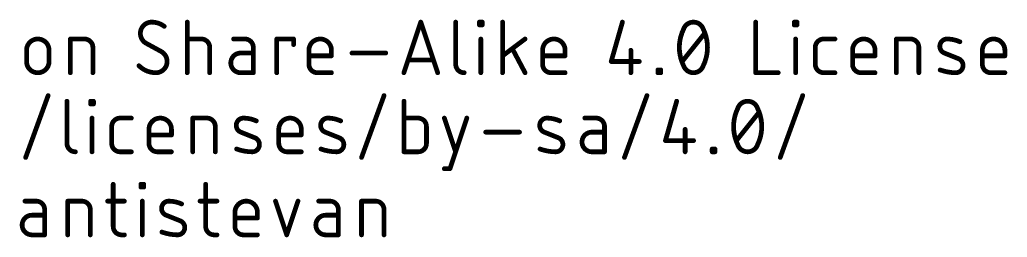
# Model space of a CAD drawing. Extents: x -27.9 to 58.7, y -19.6 to 25.5.
# Drawn here: x 26.97 to 58.68, y -19.18 to -12.19 of the extents above; entities that cross this region are included whole.
import ezdxf

# ---------------------------------------------------------------- set-up
doc = ezdxf.new("R2010")
doc.units = 0
doc.layers.add('51', color=53, linetype='CONTINUOUS')

msp = doc.modelspace()

# ---------------------------------------------------------------- linework, layer by layer
at = {"layer": '51'}
for points, const_width in [([(31.2026, -12.2682, 0.4142), (30.8413, -12.6294)], 0.1524), ([(31.609, -12.4037, 0.1623), (31.2026, -12.2682)], 0.1524), ([(31.2026, -12.2301, 1), (31.2026, -12.3063)], 0.0762), ([(31.2026, -12.3063, 1), (31.2026, -12.2301)], 0.0762), ([(31.5861, -12.4341, 1), (31.6318, -12.3732)], 0.0762), ([(32.3835, -12.2682, 1), (32.3073, -12.2682)], 0.0762), ([(39.8811, -12.2562, 1), (39.8088, -12.2802)], 0.0762), ([(39.8811, -12.2802, 1), (39.8088, -12.2562)], 0.0762), ([(41.0044, -12.2682, 1), (40.9282, -12.2682)], 0.0762), ([(41.7657, -12.2682, 1), (41.6895, -12.2682)], 0.0762), ([(41.7276, -12.2301, 1), (41.7276, -12.3063)], 0.0762), ([(41.7276, -12.3204, 1), (41.7276, -12.3966)], 0.0762), ([(41.6895, -12.3585, 1), (41.7657, -12.3585)], 0.0762), ([(41.856, -12.2682, 1), (41.7798, -12.2682)], 0.0762), ([(41.7798, -12.3585, 1), (41.856, -12.3585)], 0.0762), ([(41.8179, -12.3063, 1), (41.8179, -12.2301)], 0.0762), ([(41.8179, -12.3966, 1), (41.8179, -12.3204)], 0.0762), ([(42.5086, -12.2682, 1), (42.4324, -12.2682)], 0.0762), ([(46.3563, -12.2787, 1), (46.2831, -12.2577)], 0.0762), ([(48.5984, -12.2682, 0.3205), (48.2823, -12.494)], 0.1524), ([(48.9145, -12.494, 0.3205), (48.5984, -12.2682)], 0.1524), ([(48.5984, -12.2301, 1), (48.5984, -12.3063)], 0.0762), ([(48.5984, -12.3063, 1), (48.5984, -12.2301)], 0.0762), ([(50.6368, -12.2682, 1), (50.5606, -12.2682)], 0.0762), ([(51.8739, -12.2682, 1), (51.7977, -12.2682)], 0.0762), ([(51.8358, -12.2301, 1), (51.8358, -12.3063)], 0.0762), ([(51.8358, -12.3204, 1), (51.8358, -12.3966)], 0.0762), ([(51.7977, -12.3585, 1), (51.8739, -12.3585)], 0.0762), ([(51.9642, -12.2682, 1), (51.888, -12.2682)], 0.0762), ([(51.888, -12.3585, 1), (51.9642, -12.3585)], 0.0762), ([(51.9261, -12.3063, 1), (51.9261, -12.2301)], 0.0762), ([(51.9261, -12.3966, 1), (51.9261, -12.3204)], 0.0762), ([(30.8413, -12.6294, 0.2656), (31.022, -12.9455)], 0.1524), ([(30.8794, -12.6294, 1), (30.8032, -12.6294)], 0.0762), ([(30.8032, -12.6294, 1), (30.8794, -12.6294)], 0.0762), ([(48.2823, -12.494, 0.1139), (48.1468, -13.081)], 0.1524), ([(48.2463, -12.4816, 1), (48.3183, -12.5063)], 0.0762), ([(48.3166, -12.5107, 1), (48.2481, -12.4773)], 0.0762), ([(48.9487, -12.4773, 1), (48.8802, -12.5107)], 0.0762), ([(49.0499, -13.081, 0.1139), (48.9145, -12.494)], 0.1524), ([(48.8784, -12.5063, 1), (48.9505, -12.4816)], 0.0762), ([(48.9894, -12.6532, 1), (48.9299, -12.6056)], 0.0762), ([(27.9096, -13.1713, 1), (27.1871, -13.1713)], 0.1524), ([(28.632, -12.8101, 1), (28.5558, -12.8101)], 0.0762), ([(28.5939, -12.772, 1), (28.5939, -12.8482)], 0.0762), ([(29.3164, -13.081, 0.4142), (29.0455, -12.8101)], 0.1524), ([(29.0455, -12.772, 1), (29.0455, -12.8482)], 0.0762), ([(29.0455, -12.8482, 1), (29.0455, -12.772)], 0.0762), ([(31.0402, -12.9121, 1), (31.0037, -12.979)], 0.0762), ([(31.0026, -12.9784, 1), (31.0413, -12.9127)], 0.0762), ([(32.3454, -12.772, 1), (32.3454, -12.8482)], 0.0762), ([(33.0679, -13.081, 0.4142), (32.797, -12.8101)], 0.1524), ([(32.797, -12.772, 1), (32.797, -12.8482)], 0.0762), ([(32.797, -12.8482, 1), (32.797, -12.772)], 0.0762), ([(33.8352, -12.772, 1), (33.8352, -12.8482)], 0.0762), ([(34.4674, -13.081, 0.4142), (34.1964, -12.8101)], 0.1524), ([(34.1964, -12.772, 1), (34.1964, -12.8482)], 0.0762), ([(34.1964, -12.8482, 1), (34.1964, -12.772)], 0.0762), ([(35.2577, -12.8101, 1), (35.1815, -12.8101)], 0.0762), ([(35.2196, -12.772, 1), (35.2196, -12.8482)], 0.0762), ([(35.7996, -12.8101, 1), (35.7234, -12.8101)], 0.0762), ([(35.7234, -12.9907, 1), (35.7996, -12.9907)], 0.0762), ([(35.7615, -12.8482, 1), (35.7615, -12.772)], 0.0762), ([(36.9757, -13.1713, 1), (36.2532, -13.1713)], 0.1524), ([(41.8109, -12.8101, 1), (41.7347, -12.8101)], 0.0762), ([(43.2158, -12.8405, 1), (43.1701, -12.7796)], 0.0762), ([(44.4787, -13.1713, 1), (43.7562, -13.1713)], 0.1524), ([(51.919, -12.8101, 1), (51.8428, -12.8101)], 0.0762), ([(52.7824, -12.8101, 0.4142), (52.5114, -13.081)], 0.1524), ([(52.7824, -12.772, 1), (52.7824, -12.8482)], 0.0762), ([(52.7824, -12.8482, 1), (52.7824, -12.772)], 0.0762), ([(53.1436, -12.8482, 1), (53.1436, -12.772)], 0.0762), ([(54.4306, -13.1713, 1), (53.7081, -13.1713)], 0.1524), ([(55.153, -12.8101, 1), (55.0768, -12.8101)], 0.0762), ([(55.1149, -12.772, 1), (55.1149, -12.8482)], 0.0762), ([(55.8374, -13.081, 0.4142), (55.5664, -12.8101)], 0.1524), ([(55.5664, -12.772, 1), (55.5664, -12.8482)], 0.0762), ([(55.5664, -12.8482, 1), (55.5664, -12.772)], 0.0762), ([(56.7475, -12.8101, 0.8318), (56.6572, -13.2616)], 0.1524), ([(56.748, -12.772, 1), (56.7469, -12.8482)], 0.0762), ([(57.1539, -12.9004, 0.1026), (56.7475, -12.8101)], 0.1524), ([(56.7469, -12.8482, 1), (56.748, -12.772)], 0.0762), ([(57.1382, -12.9351, 1), (57.1695, -12.8656)], 0.0762), ([(58.5989, -13.1713, 1), (57.8764, -13.1713)], 0.1524), ([(27.2252, -13.1713, 1), (27.149, -13.1713)], 0.0762), ([(27.149, -13.1713, 1), (27.2252, -13.1713)], 0.0762), ([(27.9477, -13.1713, 1), (27.8715, -13.1713)], 0.0762), ([(27.8715, -13.1713, 1), (27.9477, -13.1713)], 0.0762), ([(29.3545, -13.081, 1), (29.2783, -13.081)], 0.0762), ([(29.2783, -13.081, 1), (29.3545, -13.081)], 0.0762), ([(31.538, -13.1836, 1), (31.4993, -13.2493)], 0.0762), ([(31.6993, -13.5326, 0.2656), (31.5187, -13.2165)], 0.1524), ([(31.5004, -13.2499, 1), (31.5369, -13.183)], 0.0762), ([(33.106, -13.081, 1), (33.0298, -13.081)], 0.0762), ([(33.0298, -13.081, 1), (33.106, -13.081)], 0.0762), ([(34.061, -13.2616, 1), (34.061, -13.8938)], 0.1524), ([(34.061, -13.2235, 1), (34.061, -13.2997)], 0.0762), ([(34.061, -13.2997, 1), (34.061, -13.2235)], 0.0762), ([(34.5055, -13.081, 1), (34.4293, -13.081)], 0.0762), ([(34.4293, -13.081, 1), (34.5055, -13.081)], 0.0762), ([(34.4674, -13.2997, 1), (34.4674, -13.2235)], 0.0762), ([(36.2913, -13.1713, 1), (36.2151, -13.1713)], 0.0762), ([(36.2151, -13.1713, 1), (36.2913, -13.1713)], 0.0762), ([(36.2532, -13.3138, 1), (36.2532, -13.39)], 0.0762), ([(37.0138, -13.1713, 1), (36.9376, -13.1713)], 0.0762), ([(36.9376, -13.1713, 1), (37.0138, -13.1713)], 0.0762), ([(36.9376, -13.3519, 1), (37.0138, -13.3519)], 0.0762), ([(36.9757, -13.39, 1), (36.9757, -13.3138)], 0.0762), ([(37.6357, -13.2235, 1), (37.6357, -13.2997)], 0.0762), ([(38.7194, -13.2997, 1), (38.7194, -13.2235)], 0.0762), ([(42.4476, -13.3215, 1), (42.4933, -13.3824)], 0.0762), ([(42.8202, -13.1083, 1), (42.7529, -13.144)], 0.0762), ([(43.7943, -13.1713, 1), (43.7181, -13.1713)], 0.0762), ([(43.7181, -13.1713, 1), (43.7943, -13.1713)], 0.0762), ([(43.7562, -13.3138, 1), (43.7562, -13.39)], 0.0762), ([(44.5168, -13.1713, 1), (44.4406, -13.1713)], 0.0762), ([(44.4406, -13.1713, 1), (44.5168, -13.1713)], 0.0762), ([(44.4406, -13.3519, 1), (44.5168, -13.3519)], 0.0762), ([(44.4787, -13.39, 1), (44.4787, -13.3138)], 0.0762), ([(46.6287, -13.1713, 1), (46.5525, -13.1713)], 0.0762), ([(48.1468, -13.081, 0.1139), (48.2823, -13.668)], 0.1524), ([(48.1849, -13.081, 1), (48.1087, -13.081)], 0.0762), ([(48.1087, -13.081, 1), (48.1849, -13.081)], 0.0762), ([(48.9145, -13.668, 0.1139), (49.0499, -13.081)], 0.1524), ([(49.088, -13.081, 1), (49.0118, -13.081)], 0.0762), ([(49.0118, -13.081, 1), (49.088, -13.081)], 0.0762), ([(52.5495, -13.081, 1), (52.4733, -13.081)], 0.0762), ([(52.4733, -13.081, 1), (52.5495, -13.081)], 0.0762), ([(53.7462, -13.1713, 1), (53.67, -13.1713)], 0.0762), ([(53.67, -13.1713, 1), (53.7462, -13.1713)], 0.0762), ([(53.7081, -13.3138, 1), (53.7081, -13.39)], 0.0762), ([(54.4687, -13.1713, 1), (54.3925, -13.1713)], 0.0762), ([(54.3925, -13.1713, 1), (54.4687, -13.1713)], 0.0762), ([(54.3925, -13.3519, 1), (54.4687, -13.3519)], 0.0762), ([(54.4306, -13.39, 1), (54.4306, -13.3138)], 0.0762), ([(55.8755, -13.081, 1), (55.7993, -13.081)], 0.0762), ([(55.7993, -13.081, 1), (55.8755, -13.081)], 0.0762), ([(56.6713, -13.2263, 1), (56.643, -13.297)], 0.0762), ([(56.643, -13.297, 1), (56.6713, -13.2262)], 0.0762), ([(57.9145, -13.1713, 1), (57.8383, -13.1713)], 0.0762), ([(57.8383, -13.1713, 1), (57.9145, -13.1713)], 0.0762), ([(57.8764, -13.3138, 1), (57.8764, -13.39)], 0.0762), ([(58.637, -13.1713, 1), (58.5608, -13.1713)], 0.0762), ([(58.5608, -13.1713, 1), (58.637, -13.1713)], 0.0762), ([(58.5608, -13.3519, 1), (58.637, -13.3519)], 0.0762), ([(58.5989, -13.39, 1), (58.5989, -13.3138)], 0.0762), ([(27.1871, -13.5326, 1), (27.9096, -13.5326)], 0.1524), ([(27.2252, -13.5326, 1), (27.149, -13.5326)], 0.0762), ([(27.149, -13.5326, 1), (27.2252, -13.5326)], 0.0762), ([(27.9477, -13.5326, 1), (27.8715, -13.5326)], 0.0762), ([(27.8715, -13.5326, 1), (27.9477, -13.5326)], 0.0762), ([(30.8232, -13.6412, 1), (30.7691, -13.6949)], 0.0762), ([(30.7962, -13.668, 0.2), (31.3381, -13.8938)], 0.1524), ([(31.3381, -13.8938, 0.4142), (31.6993, -13.5326)], 0.1524), ([(31.7374, -13.5326, 1), (31.6612, -13.5326)], 0.0762), ([(31.6612, -13.5326, 1), (31.7374, -13.5326)], 0.0762), ([(36.2532, -13.6229, 0.4142), (36.5241, -13.8938)], 0.1524), ([(36.2913, -13.6229, 1), (36.2151, -13.6229)], 0.0762), ([(36.2151, -13.6229, 1), (36.2913, -13.6229)], 0.0762), ([(39.4385, -13.4493, 1), (39.4385, -13.5255)], 0.0762), ([(40.2513, -13.5255, 1), (40.2513, -13.4493)], 0.0762), ([(40.9663, -13.6229, 0.4142), (41.2372, -13.8938)], 0.1524), ([(41.0044, -13.6229, 1), (40.9282, -13.6229)], 0.0762), ([(40.9282, -13.6229, 1), (41.0044, -13.6229)], 0.0762), ([(43.7562, -13.6229, 0.4142), (44.0271, -13.8938)], 0.1524), ([(43.7943, -13.6229, 1), (43.7181, -13.6229)], 0.0762), ([(43.7181, -13.6229, 1), (43.7943, -13.6229)], 0.0762), ([(45.9218, -13.5221, 1), (45.9951, -13.543)], 0.0762), ([(45.9585, -13.4945, 1), (45.9585, -13.5707)], 0.0762), ([(46.8616, -13.5707, 1), (46.8616, -13.4945)], 0.0762), ([(48.2074, -13.5088, 1), (48.2669, -13.5564)], 0.0762), ([(48.2823, -13.668, 0.3205), (48.5984, -13.8938)], 0.1524), ([(48.3183, -13.6557, 1), (48.2463, -13.6804)], 0.0762), ([(48.2481, -13.6847, 1), (48.3166, -13.6513)], 0.0762), ([(48.5984, -13.8938, 0.3205), (48.9145, -13.668)], 0.1524), ([(48.8802, -13.6513, 1), (48.9487, -13.6847)], 0.0762), ([(48.9505, -13.6804, 1), (48.8784, -13.6557)], 0.0762), ([(52.5114, -13.6229, 0.4142), (52.7824, -13.8938)], 0.1524), ([(52.5495, -13.6229, 1), (52.4733, -13.6229)], 0.0762), ([(52.4733, -13.6229, 1), (52.5495, -13.6229)], 0.0762), ([(53.7081, -13.6229, 0.4142), (53.979, -13.8938)], 0.1524), ([(53.7462, -13.6229, 1), (53.67, -13.6229)], 0.0762), ([(53.67, -13.6229, 1), (53.7462, -13.6229)], 0.0762), ([(57.0184, -13.8938, 0.8318), (57.1087, -13.4422)], 0.1524), ([(57.1229, -13.4069, 1), (57.0946, -13.4776)], 0.0762), ([(57.0946, -13.4776, 1), (57.1229, -13.4069)], 0.0762), ([(57.8764, -13.6229, 0.4142), (58.1473, -13.8938)], 0.1524), ([(57.9145, -13.6229, 1), (57.8383, -13.6229)], 0.0762), ([(57.8383, -13.6229, 1), (57.9145, -13.6229)], 0.0762), ([(28.5558, -13.8938, 1), (28.632, -13.8938)], 0.0762), ([(29.2783, -13.8938, 1), (29.3545, -13.8938)], 0.0762), ([(31.3381, -13.8557, 1), (31.3381, -13.9319)], 0.0762), ([(31.3381, -13.9319, 1), (31.3381, -13.8557)], 0.0762), ([(32.3073, -13.8938, 1), (32.3835, -13.8938)], 0.0762), ([(33.0298, -13.8938, 1), (33.106, -13.8938)], 0.0762), ([(34.061, -13.8557, 1), (34.061, -13.9319)], 0.0762), ([(34.061, -13.9319, 1), (34.061, -13.8557)], 0.0762), ([(34.4293, -13.8938, 1), (34.5055, -13.8938)], 0.0762), ([(34.4674, -13.9319, 1), (34.4674, -13.8557)], 0.0762), ([(35.1815, -13.8938, 1), (35.2577, -13.8938)], 0.0762), ([(36.5241, -13.8557, 1), (36.5241, -13.9319)], 0.0762), ([(36.5241, -13.9319, 1), (36.5241, -13.8557)], 0.0762), ([(36.9757, -13.9319, 1), (36.9757, -13.8557)], 0.0762), ([(39.2669, -13.8818, 1), (39.3392, -13.9058)], 0.0762), ([(40.3506, -13.9058, 1), (40.4229, -13.8818)], 0.0762), ([(41.2372, -13.9319, 1), (41.2372, -13.8557)], 0.0762), ([(41.7347, -13.8938, 1), (41.8109, -13.8938)], 0.0762), ([(42.4324, -13.8938, 1), (42.5086, -13.8938)], 0.0762), ([(43.1593, -13.9116, 1), (43.2266, -13.876)], 0.0762), ([(44.0271, -13.8557, 1), (44.0271, -13.9319)], 0.0762), ([(44.0271, -13.9319, 1), (44.0271, -13.8557)], 0.0762), ([(44.4787, -13.9319, 1), (44.4787, -13.8557)], 0.0762), ([(46.5525, -13.8938, 1), (46.6287, -13.8938)], 0.0762), ([(47.4972, -13.8035, 1), (47.421, -13.8035)], 0.0762), ([(47.4591, -13.7654, 1), (47.4591, -13.8416)], 0.0762), ([(47.4591, -13.8557, 1), (47.4591, -13.9319)], 0.0762), ([(47.421, -13.8938, 1), (47.4972, -13.8938)], 0.0762), ([(47.5875, -13.8035, 1), (47.5113, -13.8035)], 0.0762), ([(47.5113, -13.8938, 1), (47.5875, -13.8938)], 0.0762), ([(47.5494, -13.8416, 1), (47.5494, -13.7654)], 0.0762), ([(47.5494, -13.9319, 1), (47.5494, -13.8557)], 0.0762), ([(48.5984, -13.8557, 1), (48.5984, -13.9319)], 0.0762), ([(48.5984, -13.9319, 1), (48.5984, -13.8557)], 0.0762), ([(50.5987, -13.8557, 1), (50.5987, -13.9319)], 0.0762), ([(50.5606, -13.8938, 1), (50.6368, -13.8938)], 0.0762), ([(51.3212, -13.9319, 1), (51.3212, -13.8557)], 0.0762), ([(51.8428, -13.8938, 1), (51.919, -13.8938)], 0.0762), ([(52.7824, -13.8557, 1), (52.7824, -13.9319)], 0.0762), ([(52.7824, -13.9319, 1), (52.7824, -13.8557)], 0.0762), ([(53.1436, -13.9319, 1), (53.1436, -13.8557)], 0.0762), ([(53.979, -13.8557, 1), (53.979, -13.9319)], 0.0762), ([(53.979, -13.9319, 1), (53.979, -13.8557)], 0.0762), ([(54.4306, -13.9319, 1), (54.4306, -13.8557)], 0.0762), ([(55.0768, -13.8938, 1), (55.153, -13.8938)], 0.0762), ([(55.7993, -13.8938, 1), (55.8755, -13.8938)], 0.0762), ([(56.5346, -13.7676, 1), (56.5088, -13.8393)], 0.0762), ([(56.5217, -13.8035, 0.083), (57.0184, -13.8938)], 0.1524), ([(57.0189, -13.8557, 1), (57.0179, -13.9319)], 0.0762), ([(57.0179, -13.9319, 1), (57.0189, -13.8557)], 0.0762), ([(58.1473, -13.8557, 1), (58.1473, -13.9319)], 0.0762), ([(58.1473, -13.9319, 1), (58.1473, -13.8557)], 0.0762), ([(58.5989, -13.9319, 1), (58.5989, -13.8557)], 0.0762), ([(27.9158, -14.6406, 1), (27.8442, -14.6146)], 0.0762), ([(38.7013, -14.6406, 1), (38.6297, -14.6146)], 0.0762), ([(47.1422, -14.6406, 1), (47.0706, -14.6146)], 0.0762), ([(52.1442, -14.6406, 1), (52.0725, -14.6146)], 0.0762), ([(28.5219, -14.8082, 1), (28.4457, -14.8082)], 0.0762), ([(29.2832, -14.8082, 1), (29.207, -14.8082)], 0.0762), ([(29.2451, -14.7701, 1), (29.2451, -14.8463)], 0.0762), ([(29.2451, -14.8604, 1), (29.2451, -14.9366)], 0.0762), ([(29.207, -14.8985, 1), (29.2832, -14.8985)], 0.0762), ([(29.3735, -14.8082, 1), (29.2973, -14.8082)], 0.0762), ([(29.2973, -14.8985, 1), (29.3735, -14.8985)], 0.0762), ([(29.3354, -14.8463, 1), (29.3354, -14.7701)], 0.0762), ([(29.3354, -14.9366, 1), (29.3354, -14.8604)], 0.0762), ([(39.3432, -14.8082, 1), (39.267, -14.8082)], 0.0762), ([(48.0983, -14.8187, 1), (48.025, -14.7977)], 0.0762), ([(50.3403, -14.8082, 0.3205), (50.0242, -15.034)], 0.1524), ([(50.6564, -15.034, 0.3205), (50.3403, -14.8082)], 0.1524), ([(50.3403, -14.7701, 1), (50.3403, -14.8463)], 0.0762), ([(50.3403, -14.8463, 1), (50.3403, -14.7701)], 0.0762), ([(50.0242, -15.034, 0.1139), (49.8887, -15.621)], 0.1524), ([(49.9882, -15.0216, 1), (50.0603, -15.0463)], 0.0762), ([(50.0585, -15.0507, 1), (49.99, -15.0173)], 0.0762), ([(50.6906, -15.0173, 1), (50.6221, -15.0507)], 0.0762), ([(50.7919, -15.621, 0.1139), (50.6564, -15.034)], 0.1524), ([(50.6203, -15.0463, 1), (50.6924, -15.0216)], 0.0762), ([(50.7313, -15.1932, 1), (50.6718, -15.1456)], 0.0762), ([(29.3284, -15.3501, 1), (29.2522, -15.3501)], 0.0762), ([(30.1917, -15.3501, 0.4142), (29.9208, -15.621)], 0.1524), ([(30.1917, -15.312, 1), (30.1917, -15.3882)], 0.0762), ([(30.1917, -15.3882, 1), (30.1917, -15.312)], 0.0762), ([(30.5529, -15.3882, 1), (30.5529, -15.312)], 0.0762), ([(31.8399, -15.7113, 1), (31.1174, -15.7113)], 0.1524), ([(32.5623, -15.3501, 1), (32.4861, -15.3501)], 0.0762), ([(32.5242, -15.312, 1), (32.5242, -15.3882)], 0.0762), ([(33.2467, -15.621, 0.4142), (32.9758, -15.3501)], 0.1524), ([(32.9758, -15.312, 1), (32.9758, -15.3882)], 0.0762), ([(32.9758, -15.3882, 1), (32.9758, -15.312)], 0.0762), ([(34.1568, -15.3501, 0.8318), (34.0665, -15.8016)], 0.1524), ([(34.1573, -15.312, 1), (34.1562, -15.3882)], 0.0762), ([(34.5632, -15.4404, 0.1026), (34.1568, -15.3501)], 0.1524), ([(34.1562, -15.3882, 1), (34.1573, -15.312)], 0.0762), ([(34.5476, -15.4751, 1), (34.5788, -15.4056)], 0.0762), ([(36.0082, -15.7113, 1), (35.2857, -15.7113)], 0.1524), ([(36.8662, -15.3501, 0.8318), (36.7759, -15.8016)], 0.1524), ([(37.2726, -15.4404, 0.1026), (36.8662, -15.3501)], 0.1524), ([(36.8668, -15.312, 1), (36.8657, -15.3882)], 0.0762), ([(36.8657, -15.3882, 1), (36.8668, -15.312)], 0.0762), ([(37.257, -15.4751, 1), (37.2882, -15.4056)], 0.0762), ([(39.3051, -15.312, 1), (39.3051, -15.3882)], 0.0762), ([(40.0276, -15.621, 0.4142), (39.7566, -15.3501)], 0.1524), ([(39.7566, -15.312, 1), (39.7566, -15.3882)], 0.0762), ([(39.7566, -15.3882, 1), (39.7566, -15.312)], 0.0762), ([(40.6365, -15.338, 1), (40.5642, -15.3621)], 0.0762), ([(41.359, -15.3621, 1), (41.2867, -15.338)], 0.0762), ([(43.9002, -15.3501, 0.8318), (43.8099, -15.8016)], 0.1524), ([(44.3066, -15.4404, 0.1026), (43.9002, -15.3501)], 0.1524), ([(43.9008, -15.312, 1), (43.8997, -15.3882)], 0.0762), ([(43.8997, -15.3882, 1), (43.9008, -15.312)], 0.0762), ([(44.291, -15.4751, 1), (44.3223, -15.4056)], 0.0762), ([(45.1122, -15.312, 1), (45.1122, -15.3882)], 0.0762), ([(45.7443, -15.621, 0.4142), (45.4734, -15.3501)], 0.1524), ([(45.4734, -15.312, 1), (45.4734, -15.3882)], 0.0762), ([(45.4734, -15.3882, 1), (45.4734, -15.312)], 0.0762), ([(29.9589, -15.621, 1), (29.8827, -15.621)], 0.0762), ([(29.8827, -15.621, 1), (29.9589, -15.621)], 0.0762), ([(31.1555, -15.7113, 1), (31.0793, -15.7113)], 0.0762), ([(31.0793, -15.7113, 1), (31.1555, -15.7113)], 0.0762), ([(31.1174, -15.8538, 1), (31.1174, -15.93)], 0.0762), ([(31.878, -15.7113, 1), (31.8018, -15.7113)], 0.0762), ([(31.8018, -15.7113, 1), (31.878, -15.7113)], 0.0762), ([(31.8399, -15.93, 1), (31.8399, -15.8538)], 0.0762), ([(33.2848, -15.621, 1), (33.2086, -15.621)], 0.0762), ([(33.2086, -15.621, 1), (33.2848, -15.621)], 0.0762), ([(34.0806, -15.7663, 1), (34.0523, -15.837)], 0.0762), ([(34.0523, -15.837, 1), (34.0806, -15.7662)], 0.0762), ([(35.3238, -15.7113, 1), (35.2476, -15.7113)], 0.0762), ([(35.2476, -15.7113, 1), (35.3238, -15.7113)], 0.0762), ([(35.2857, -15.8538, 1), (35.2857, -15.93)], 0.0762), ([(36.0463, -15.7113, 1), (35.9701, -15.7113)], 0.0762), ([(35.9701, -15.7113, 1), (36.0463, -15.7113)], 0.0762), ([(36.0082, -15.93, 1), (36.0082, -15.8538)], 0.0762), ([(36.79, -15.7663, 1), (36.7617, -15.837)], 0.0762), ([(36.7617, -15.837, 1), (36.79, -15.7662)], 0.0762), ([(40.0657, -15.621, 1), (39.9895, -15.621)], 0.0762), ([(39.9895, -15.621, 1), (40.0657, -15.621)], 0.0762), ([(41.9307, -15.7635, 1), (41.9307, -15.8397)], 0.0762), ([(43.0145, -15.8397, 1), (43.0145, -15.7635)], 0.0762), ([(43.8241, -15.7663, 1), (43.7958, -15.837)], 0.0762), ([(43.7958, -15.837, 1), (43.8241, -15.7662)], 0.0762), ([(45.3379, -15.8016, 1), (45.3379, -16.4338)], 0.1524), ([(45.3379, -15.7635, 1), (45.3379, -15.8397)], 0.0762), ([(45.3379, -15.8397, 1), (45.3379, -15.7635)], 0.0762), ([(45.7824, -15.621, 1), (45.7062, -15.621)], 0.0762), ([(45.7062, -15.621, 1), (45.7824, -15.621)], 0.0762), ([(45.7443, -15.8397, 1), (45.7443, -15.7635)], 0.0762), ([(48.3707, -15.7113, 1), (48.2945, -15.7113)], 0.0762), ([(49.8887, -15.621, 0.1139), (50.0242, -16.208)], 0.1524), ([(49.9268, -15.621, 1), (49.8506, -15.621)], 0.0762), ([(49.8506, -15.621, 1), (49.9268, -15.621)], 0.0762), ([(50.6564, -16.208, 0.1139), (50.7919, -15.621)], 0.1524), ([(50.83, -15.621, 1), (50.7538, -15.621)], 0.0762), ([(50.7538, -15.621, 1), (50.83, -15.621)], 0.0762), ([(28.4838, -16.1629, 0.4142), (28.7547, -16.4338)], 0.1524), ([(28.5219, -16.1629, 1), (28.4457, -16.1629)], 0.0762), ([(28.4457, -16.1629, 1), (28.5219, -16.1629)], 0.0762), ([(29.9208, -16.1629, 0.4142), (30.1917, -16.4338)], 0.1524), ([(29.9589, -16.1629, 1), (29.8827, -16.1629)], 0.0762), ([(29.8827, -16.1629, 1), (29.9589, -16.1629)], 0.0762), ([(31.1174, -16.1629, 0.4142), (31.3883, -16.4338)], 0.1524), ([(31.1555, -16.1629, 1), (31.0793, -16.1629)], 0.0762), ([(31.0793, -16.1629, 1), (31.1555, -16.1629)], 0.0762), ([(31.8018, -15.8919, 1), (31.878, -15.8919)], 0.0762), ([(34.4277, -16.4338, 0.8318), (34.518, -15.9822)], 0.1524), ([(34.5322, -15.9469, 1), (34.5039, -16.0176)], 0.0762), ([(34.5039, -16.0176, 1), (34.5322, -15.9469)], 0.0762), ([(35.2857, -16.1629, 0.4142), (35.5567, -16.4338)], 0.1524), ([(35.3238, -16.1629, 1), (35.2476, -16.1629)], 0.0762), ([(35.2476, -16.1629, 1), (35.3238, -16.1629)], 0.0762), ([(35.9701, -15.8919, 1), (36.0463, -15.8919)], 0.0762), ([(37.1371, -16.4338, 0.8318), (37.2275, -15.9822)], 0.1524), ([(37.2416, -15.9469, 1), (37.2133, -16.0176)], 0.0762), ([(37.2133, -16.0176, 1), (37.2416, -15.9469)], 0.0762), ([(39.7566, -16.4338, 0.4142), (40.0276, -16.1629)], 0.1524), ([(40.0656, -16.1629, 1), (39.9895, -16.1629)], 0.0762), ([(39.9895, -16.1629, 1), (40.0657, -16.1629)], 0.0762), ([(44.1712, -16.4338, 0.8318), (44.2615, -15.9822)], 0.1524), ([(44.2756, -15.9469, 1), (44.2473, -16.0176)], 0.0762), ([(44.2473, -16.0176, 1), (44.2756, -15.9469)], 0.0762), ([(47.6637, -16.0621, 1), (47.737, -16.083)], 0.0762), ([(47.7004, -16.0345, 1), (47.7004, -16.1107)], 0.0762), ([(48.6035, -16.1107, 1), (48.6035, -16.0345)], 0.0762), ([(49.9493, -16.0488, 1), (50.0088, -16.0964)], 0.0762), ([(50.0242, -16.208, 0.3205), (50.3403, -16.4338)], 0.1524), ([(50.0603, -16.1957, 1), (49.9882, -16.2204)], 0.0762), ([(49.99, -16.2247, 1), (50.0585, -16.1913)], 0.0762), ([(50.3403, -16.4338, 0.3205), (50.6564, -16.208)], 0.1524), ([(50.6221, -16.1913, 1), (50.6906, -16.2247)], 0.0762), ([(50.6924, -16.2204, 1), (50.6204, -16.1957)], 0.0762), ([(28.7547, -16.4719, 1), (28.7547, -16.3957)], 0.0762), ([(29.2522, -16.4338, 1), (29.3284, -16.4338)], 0.0762), ([(30.1917, -16.3957, 1), (30.1917, -16.4719)], 0.0762), ([(30.1917, -16.4719, 1), (30.1917, -16.3957)], 0.0762), ([(30.5529, -16.4719, 1), (30.5529, -16.3957)], 0.0762), ([(31.3883, -16.3957, 1), (31.3883, -16.4719)], 0.0762), ([(31.3883, -16.4719, 1), (31.3883, -16.3957)], 0.0762), ([(31.8399, -16.4719, 1), (31.8399, -16.3957)], 0.0762), ([(32.4861, -16.4338, 1), (32.5623, -16.4338)], 0.0762), ([(33.2086, -16.4338, 1), (33.2848, -16.4338)], 0.0762), ([(33.9439, -16.3076, 1), (33.9181, -16.3793)], 0.0762), ([(33.931, -16.3435, 0.083), (34.4277, -16.4338)], 0.1524), ([(34.4283, -16.3957, 1), (34.4272, -16.4719)], 0.0762), ([(34.4272, -16.4719, 1), (34.4283, -16.3957)], 0.0762), ([(35.5567, -16.3957, 1), (35.5567, -16.4719)], 0.0762), ([(35.5567, -16.4719, 1), (35.5567, -16.3957)], 0.0762), ([(36.0082, -16.4719, 1), (36.0082, -16.3957)], 0.0762), ([(36.6533, -16.3076, 1), (36.6275, -16.3793)], 0.0762), ([(36.6404, -16.3435, 0.083), (37.1371, -16.4338)], 0.1524), ([(37.1377, -16.3957, 1), (37.1366, -16.4719)], 0.0762), ([(37.1366, -16.4719, 1), (37.1377, -16.3957)], 0.0762), ([(39.3051, -16.3957, 1), (39.3051, -16.4719)], 0.0762), ([(39.267, -16.4338, 1), (39.3432, -16.4338)], 0.0762), ([(39.7566, -16.3957, 1), (39.7566, -16.4719)], 0.0762), ([(39.7566, -16.4719, 1), (39.7566, -16.3957)], 0.0762), ([(40.9254, -16.4458, 1), (40.9977, -16.4218)], 0.0762), ([(43.6874, -16.3076, 1), (43.6616, -16.3793)], 0.0762), ([(43.6745, -16.3435, 0.083), (44.1712, -16.4338)], 0.1524), ([(44.1717, -16.3957, 1), (44.1706, -16.4719)], 0.0762), ([(44.1706, -16.4719, 1), (44.1717, -16.3957)], 0.0762), ([(45.3379, -16.3957, 1), (45.3379, -16.4719)], 0.0762), ([(45.3379, -16.4719, 1), (45.3379, -16.3957)], 0.0762), ([(45.7062, -16.4338, 1), (45.7824, -16.4338)], 0.0762), ([(45.7443, -16.4719, 1), (45.7443, -16.3957)], 0.0762), ([(48.2945, -16.4338, 1), (48.3707, -16.4338)], 0.0762), ([(49.2391, -16.3435, 1), (49.1629, -16.3435)], 0.0762), ([(49.201, -16.3054, 1), (49.201, -16.3816)], 0.0762), ([(49.201, -16.3957, 1), (49.201, -16.4719)], 0.0762), ([(49.1629, -16.4338, 1), (49.2391, -16.4338)], 0.0762), ([(49.3294, -16.3435, 1), (49.2532, -16.3435)], 0.0762), ([(49.2532, -16.4338, 1), (49.3294, -16.4338)], 0.0762), ([(49.2913, -16.3816, 1), (49.2913, -16.3054)], 0.0762), ([(49.2913, -16.4719, 1), (49.2913, -16.3957)], 0.0762), ([(50.3403, -16.3957, 1), (50.3403, -16.4719)], 0.0762), ([(50.3403, -16.4719, 1), (50.3403, -16.3957)], 0.0762), ([(27.1217, -16.6014, 1), (27.1933, -16.6274)], 0.0762), ([(37.9072, -16.6014, 1), (37.9788, -16.6274)], 0.0762), ([(46.3481, -16.6014, 1), (46.4197, -16.6274)], 0.0762), ([(51.3501, -16.6014, 1), (51.4217, -16.6274)], 0.0762), ([(40.6003, -16.9376, 1), (40.6003, -17.0138)], 0.0762), ([(40.7448, -16.9636, 1), (40.8171, -16.9877)], 0.0762), ([(40.781, -17.0138, 1), (40.781, -16.9376)], 0.0762), ([(30.0066, -17.4752, 1), (29.9304, -17.4752)], 0.0762), ([(30.8971, -17.4752, 1), (30.8209, -17.4752)], 0.0762), ([(30.859, -17.4371, 1), (30.859, -17.5133)], 0.0762), ([(30.9874, -17.4752, 1), (30.9112, -17.4752)], 0.0762), ([(30.9493, -17.5133, 1), (30.9493, -17.4371)], 0.0762), ([(32.9766, -17.4752, 1), (32.9004, -17.4752)], 0.0762), ([(30.859, -17.5274, 1), (30.859, -17.6036)], 0.0762), ([(30.8209, -17.5655, 1), (30.8971, -17.5655)], 0.0762), ([(30.9112, -17.5655, 1), (30.9874, -17.5655)], 0.0762), ([(30.9493, -17.6036, 1), (30.9493, -17.5274)], 0.0762), ([(27.1349, -17.979, 1), (27.1349, -18.0552)], 0.0762), ([(27.7671, -18.288, 0.4142), (27.4962, -18.0171)], 0.1524), ([(27.4962, -17.979, 1), (27.4962, -18.0552)], 0.0762), ([(27.4962, -18.0552, 1), (27.4962, -17.979)], 0.0762), ([(28.5489, -18.0171, 1), (28.4727, -18.0171)], 0.0762), ([(28.5108, -17.979, 1), (28.5108, -18.0552)], 0.0762), ([(29.2333, -18.288, 0.4142), (28.9624, -18.0171)], 0.1524), ([(28.9624, -17.979, 1), (28.9624, -18.0552)], 0.0762), ([(28.9624, -18.0552, 1), (28.9624, -17.979)], 0.0762), ([(29.7879, -17.979, 1), (29.7879, -18.0552)], 0.0762), ([(30.3298, -18.0552, 1), (30.3298, -17.979)], 0.0762), ([(30.9422, -18.0171, 1), (30.866, -18.0171)], 0.0762), ([(31.7587, -18.0171, 0.8318), (31.6683, -18.4686)], 0.1524), ([(31.7592, -17.979, 1), (31.7581, -18.0552)], 0.0762), ([(32.1651, -18.1074, 0.1026), (31.7587, -18.0171)], 0.1524), ([(31.7581, -18.0552, 1), (31.7592, -17.979)], 0.0762), ([(32.1494, -18.1421, 1), (32.1807, -18.0726)], 0.0762), ([(32.7579, -17.979, 1), (32.7579, -18.0552)], 0.0762), ([(33.2997, -18.0552, 1), (33.2997, -17.979)], 0.0762), ([(34.6, -18.3783, 1), (33.8776, -18.3783)], 0.1524), ([(35.2163, -18.005, 1), (35.144, -18.0291)], 0.0762), ([(35.9388, -18.0291, 1), (35.8665, -18.005)], 0.0762), ([(36.5657, -17.979, 1), (36.5657, -18.0552)], 0.0762), ([(37.1979, -18.288, 0.4142), (36.927, -18.0171)], 0.1524), ([(36.927, -17.979, 1), (36.927, -18.0552)], 0.0762), ([(36.927, -18.0552, 1), (36.927, -17.979)], 0.0762), ([(37.9798, -18.0171, 1), (37.9036, -18.0171)], 0.0762), ([(37.9417, -17.979, 1), (37.9417, -18.0552)], 0.0762), ([(38.6642, -18.288, 0.4142), (38.3932, -18.0171)], 0.1524), ([(38.3932, -17.979, 1), (38.3932, -18.0552)], 0.0762), ([(38.3932, -18.0552, 1), (38.3932, -17.979)], 0.0762), ([(27.8052, -18.288, 1), (27.729, -18.288)], 0.0762), ([(27.729, -18.288, 1), (27.8052, -18.288)], 0.0762), ([(29.2714, -18.288, 1), (29.1952, -18.288)], 0.0762), ([(29.1952, -18.288, 1), (29.2714, -18.288)], 0.0762), ([(33.9157, -18.3783, 1), (33.8395, -18.3783)], 0.0762), ([(33.8395, -18.3783, 1), (33.9157, -18.3783)], 0.0762), ([(34.6381, -18.3783, 1), (34.5619, -18.3783)], 0.0762), ([(34.5619, -18.3783, 1), (34.6381, -18.3783)], 0.0762), ([(37.236, -18.288, 1), (37.1598, -18.288)], 0.0762), ([(37.1598, -18.288, 1), (37.236, -18.288)], 0.0762), ([(38.7023, -18.288, 1), (38.6261, -18.288)], 0.0762), ([(38.6261, -18.288, 1), (38.7023, -18.288)], 0.0762), ([(27.3607, -18.4686, 1), (27.3607, -19.1008)], 0.1524), ([(27.3607, -18.4305, 1), (27.3607, -18.5067)], 0.0762), ([(27.3607, -18.5067, 1), (27.3607, -18.4305)], 0.0762), ([(27.7671, -18.5067, 1), (27.7671, -18.4305)], 0.0762), ([(31.6825, -18.4333, 1), (31.6542, -18.504)], 0.0762), ([(31.6542, -18.504, 1), (31.6825, -18.4332)], 0.0762), ([(32.0296, -19.1008, 0.8318), (32.1199, -18.6492)], 0.1524), ([(32.134, -18.6139, 1), (32.1057, -18.6846)], 0.0762), ([(32.1057, -18.6846, 1), (32.134, -18.6139)], 0.0762), ([(33.8776, -18.5208, 1), (33.8776, -18.597)], 0.0762), ([(34.5619, -18.5589, 1), (34.6381, -18.5589)], 0.0762), ([(34.6, -18.597, 1), (34.6, -18.5208)], 0.0762), ([(36.7915, -18.4686, 1), (36.7915, -19.1008)], 0.1524), ([(36.7915, -18.4305, 1), (36.7915, -18.5067)], 0.0762), ([(36.7915, -18.5067, 1), (36.7915, -18.4305)], 0.0762), ([(37.1979, -18.5067, 1), (37.1979, -18.4305)], 0.0762), ([(29.9685, -18.8299, 0.4142), (30.2395, -19.1008)], 0.1524), ([(30.0066, -18.8299, 1), (29.9304, -18.8299)], 0.0762), ([(29.9304, -18.8299, 1), (30.0066, -18.8299)], 0.0762), ([(31.5458, -18.9746, 1), (31.52, -19.0463)], 0.0762), ([(31.5329, -19.0105, 0.083), (32.0296, -19.1008)], 0.1524), ([(32.9385, -18.8299, 0.4142), (33.2094, -19.1008)], 0.1524), ([(32.9766, -18.8299, 1), (32.9004, -18.8299)], 0.0762), ([(32.9004, -18.8299, 1), (32.9766, -18.8299)], 0.0762), ([(33.8776, -18.8299, 0.4142), (34.1485, -19.1008)], 0.1524), ([(33.9157, -18.8299, 1), (33.8395, -18.8299)], 0.0762), ([(33.8395, -18.8299, 1), (33.9157, -18.8299)], 0.0762), ([(27.3607, -19.0627, 1), (27.3607, -19.1389)], 0.0762), ([(27.3607, -19.1389, 1), (27.3607, -19.0627)], 0.0762), ([(27.729, -19.1008, 1), (27.8052, -19.1008)], 0.0762), ([(27.7671, -19.1389, 1), (27.7671, -19.0627)], 0.0762), ([(28.4727, -19.1008, 1), (28.5489, -19.1008)], 0.0762), ([(29.1952, -19.1008, 1), (29.2714, -19.1008)], 0.0762), ([(30.2395, -19.0627, 1), (30.2395, -19.1389)], 0.0762), ([(30.2395, -19.1389, 1), (30.2395, -19.0627)], 0.0762), ([(30.3298, -19.1389, 1), (30.3298, -19.0627)], 0.0762), ([(30.866, -19.1008, 1), (30.9422, -19.1008)], 0.0762), ([(32.0301, -19.0627, 1), (32.029, -19.1389)], 0.0762), ([(32.029, -19.1389, 1), (32.0301, -19.0627)], 0.0762), ([(33.2094, -19.0627, 1), (33.2094, -19.1389)], 0.0762), ([(33.2094, -19.1389, 1), (33.2094, -19.0627)], 0.0762), ([(33.2997, -19.1389, 1), (33.2997, -19.0627)], 0.0762), ([(34.1485, -19.0627, 1), (34.1485, -19.1389)], 0.0762), ([(34.1485, -19.1389, 1), (34.1485, -19.0627)], 0.0762), ([(34.6, -19.1389, 1), (34.6, -19.0627)], 0.0762), ([(35.5053, -19.0888, 1), (35.5775, -19.1128)], 0.0762), ([(35.5053, -19.1128, 1), (35.5775, -19.0888)], 0.0762), ([(36.7915, -19.0627, 1), (36.7915, -19.1389)], 0.0762), ([(36.7915, -19.1389, 1), (36.7915, -19.0627)], 0.0762), ([(37.1598, -19.1008, 1), (37.236, -19.1008)], 0.0762), ([(37.1979, -19.1389, 1), (37.1979, -19.0627)], 0.0762), ([(37.9036, -19.1008, 1), (37.9798, -19.1008)], 0.0762), ([(38.6261, -19.1008, 1), (38.7023, -19.1008)], 0.0762)]:
    msp.add_lwpolyline(points, format="xyb", dxfattribs=dict(at, const_width=const_width))
at = {"layer": '51', "const_width": 0.1524}
for points in [[(32.3454, -13.8938), (32.3454, -12.2682)], [(39.303, -13.8938), (39.8449, -12.2682)], [(39.8449, -12.2682), (40.3868, -13.8938)], [(40.9663, -12.2682), (40.9663, -13.6229)], [(41.7276, -12.3585), (41.7276, -12.2682)], [(41.7276, -12.2682), (41.8179, -12.2682)], [(41.8179, -12.3585), (41.7276, -12.3585)], [(41.8179, -12.2682), (41.8179, -12.3585)], [(42.4705, -13.8938), (42.4705, -12.2682)], [(46.3197, -12.2682), (45.9585, -13.5326)], [(50.5987, -12.2682), (50.5987, -13.8938)], [(51.8358, -12.3585), (51.8358, -12.2682)], [(51.8358, -12.2682), (51.9261, -12.2682)], [(51.9261, -12.3585), (51.8358, -12.3585)], [(51.9261, -12.2682), (51.9261, -12.3585)], [(48.2371, -13.5326), (48.9596, -12.6294)], [(28.5939, -13.8938), (28.5939, -12.8101)], [(28.5939, -12.8101), (29.0455, -12.8101)], [(31.5187, -13.2165), (31.022, -12.9455)], [(32.3454, -12.8101), (32.797, -12.8101)], [(34.1964, -12.8101), (33.8352, -12.8101)], [(35.2196, -13.8938), (35.2196, -12.8101)], [(35.2196, -12.8101), (35.7615, -12.8101)], [(35.7615, -12.8101), (35.7615, -12.9907)], [(41.7728, -13.8938), (41.7728, -12.8101)], [(43.193, -12.8101), (42.4705, -13.3519)], [(51.8809, -13.8938), (51.8809, -12.8101)], [(52.7824, -12.8101), (53.1436, -12.8101)], [(55.1149, -13.8938), (55.1149, -12.8101)], [(55.1149, -12.8101), (55.5664, -12.8101)], [(27.1871, -13.5326), (27.1871, -13.1713)], [(27.9096, -13.1713), (27.9096, -13.5326)], [(29.3164, -13.081), (29.3164, -13.8938)], [(33.0679, -13.081), (33.0679, -13.8938)], [(34.4674, -13.2616), (34.061, -13.2616)], [(34.4674, -13.8938), (34.4674, -13.081)], [(36.2532, -13.6229), (36.2532, -13.1713)], [(36.9757, -13.3519), (36.2532, -13.3519)], [(36.9757, -13.1713), (36.9757, -13.3519)], [(37.6357, -13.2616), (38.7194, -13.2616)], [(43.193, -13.8938), (42.7866, -13.1262)], [(43.7562, -13.6229), (43.7562, -13.1713)], [(44.4787, -13.3519), (43.7562, -13.3519)], [(44.4787, -13.1713), (44.4787, -13.3519)], [(46.5906, -13.1713), (46.5906, -13.8938)], [(52.5114, -13.6229), (52.5114, -13.081)], [(53.7081, -13.6229), (53.7081, -13.1713)], [(54.4306, -13.3519), (53.7081, -13.3519)], [(54.4306, -13.1713), (54.4306, -13.3519)], [(55.8374, -13.081), (55.8374, -13.8938)], [(57.1087, -13.4422), (56.6572, -13.2616)], [(57.8764, -13.6229), (57.8764, -13.1713)], [(58.5989, -13.3519), (57.8764, -13.3519)], [(58.5989, -13.1713), (58.5989, -13.3519)], [(40.2513, -13.4874), (39.4385, -13.4874)], [(45.9585, -13.5326), (46.8616, -13.5326)], [(34.061, -13.8938), (34.4674, -13.8938)], [(36.9757, -13.8938), (36.5241, -13.8938)], [(44.4787, -13.8938), (44.0271, -13.8938)], [(47.4591, -13.8938), (47.4591, -13.8035)], [(47.4591, -13.8035), (47.5494, -13.8035)], [(47.5494, -13.8938), (47.4591, -13.8938)], [(47.5494, -13.8035), (47.5494, -13.8938)], [(50.5987, -13.8938), (51.3212, -13.8938)], [(53.1436, -13.8938), (52.7824, -13.8938)], [(54.4306, -13.8938), (53.979, -13.8938)], [(58.5989, -13.8938), (58.1473, -13.8938)], [(27.1575, -16.6144), (27.88, -14.6276)], [(37.943, -16.6144), (38.6655, -14.6276)], [(46.3839, -16.6144), (47.1064, -14.6276)], [(51.3859, -16.6144), (52.1084, -14.6276)], [(28.4838, -14.8082), (28.4838, -16.1629)], [(29.2451, -14.8985), (29.2451, -14.8082)], [(29.2451, -14.8082), (29.3354, -14.8082)], [(29.3354, -14.8985), (29.2451, -14.8985)], [(29.3354, -14.8082), (29.3354, -14.8985)], [(39.3051, -14.8082), (39.3051, -16.4338)], [(48.0616, -14.8082), (47.7004, -16.0726)], [(49.9791, -16.0726), (50.7015, -15.1694)], [(29.2903, -16.4338), (29.2903, -15.3501)], [(30.1917, -15.3501), (30.5529, -15.3501)], [(32.5242, -16.4338), (32.5242, -15.3501)], [(32.5242, -15.3501), (32.9758, -15.3501)], [(39.7566, -15.3501), (39.3051, -15.3501)], [(40.6003, -15.3501), (40.9616, -16.4338)], [(40.781, -16.9757), (41.3228, -15.3501)], [(45.4734, -15.3501), (45.1122, -15.3501)], [(29.9208, -16.1629), (29.9208, -15.621)], [(31.1174, -16.1629), (31.1174, -15.7113)], [(31.8399, -15.8919), (31.1174, -15.8919)], [(31.8399, -15.7113), (31.8399, -15.8919)], [(33.2467, -15.621), (33.2467, -16.4338)], [(34.518, -15.9822), (34.0665, -15.8016)], [(35.2857, -16.1629), (35.2857, -15.7113)], [(36.0082, -15.8919), (35.2857, -15.8919)], [(36.0082, -15.7113), (36.0082, -15.8919)], [(37.2275, -15.9822), (36.7759, -15.8016)], [(40.0276, -16.1629), (40.0276, -15.621)], [(41.9307, -15.8016), (43.0145, -15.8016)], [(44.2615, -15.9822), (43.8099, -15.8016)], [(45.7443, -15.8016), (45.3379, -15.8016)], [(45.7443, -16.4338), (45.7443, -15.621)], [(48.3326, -15.7113), (48.3326, -16.4338)], [(47.7004, -16.0726), (48.6035, -16.0726)], [(30.5529, -16.4338), (30.1917, -16.4338)], [(31.8399, -16.4338), (31.3883, -16.4338)], [(36.0082, -16.4338), (35.5567, -16.4338)], [(39.3051, -16.4338), (39.7566, -16.4338)], [(45.3379, -16.4338), (45.7443, -16.4338)], [(49.201, -16.4338), (49.201, -16.3435)], [(49.201, -16.3435), (49.2913, -16.3435)], [(49.2913, -16.4338), (49.201, -16.4338)], [(49.2913, -16.3435), (49.2913, -16.4338)], [(40.6003, -16.9757), (40.781, -16.9757)], [(29.9685, -17.4752), (29.9685, -18.8299)], [(30.859, -17.5655), (30.859, -17.4752)], [(30.859, -17.4752), (30.9493, -17.4752)], [(30.9493, -17.4752), (30.9493, -17.5655)], [(32.9385, -17.4752), (32.9385, -18.8299)], [(30.9493, -17.5655), (30.859, -17.5655)], [(27.4962, -18.0171), (27.1349, -18.0171)], [(28.5108, -19.1008), (28.5108, -18.0171)], [(28.5108, -18.0171), (28.9624, -18.0171)], [(29.7879, -18.0171), (30.3298, -18.0171)], [(30.9041, -19.1008), (30.9041, -18.0171)], [(32.7579, -18.0171), (33.2997, -18.0171)], [(35.1802, -18.0171), (35.5414, -19.1008)], [(35.5414, -19.1008), (35.9026, -18.0171)], [(36.927, -18.0171), (36.5657, -18.0171)], [(37.9417, -19.1008), (37.9417, -18.0171)], [(37.9417, -18.0171), (38.3932, -18.0171)], [(27.7671, -19.1008), (27.7671, -18.288)], [(29.2333, -18.288), (29.2333, -19.1008)], [(33.8776, -18.8299), (33.8776, -18.3783)], [(34.6, -18.3783), (34.6, -18.5589)], [(37.1979, -19.1008), (37.1979, -18.288)], [(38.6642, -18.288), (38.6642, -19.1008)], [(27.7671, -18.4686), (27.3607, -18.4686)], [(32.1199, -18.6492), (31.6683, -18.4686)], [(34.6, -18.5589), (33.8776, -18.5589)], [(37.1979, -18.4686), (36.7915, -18.4686)], [(27.3607, -19.1008), (27.7671, -19.1008)], [(30.2395, -19.1008), (30.3298, -19.1008)], [(33.2094, -19.1008), (33.2997, -19.1008)], [(34.6, -19.1008), (34.1485, -19.1008)], [(36.7915, -19.1008), (37.1979, -19.1008)]]:
    msp.add_lwpolyline(points, dxfattribs=at)

doc.saveas('drawing.dxf')
